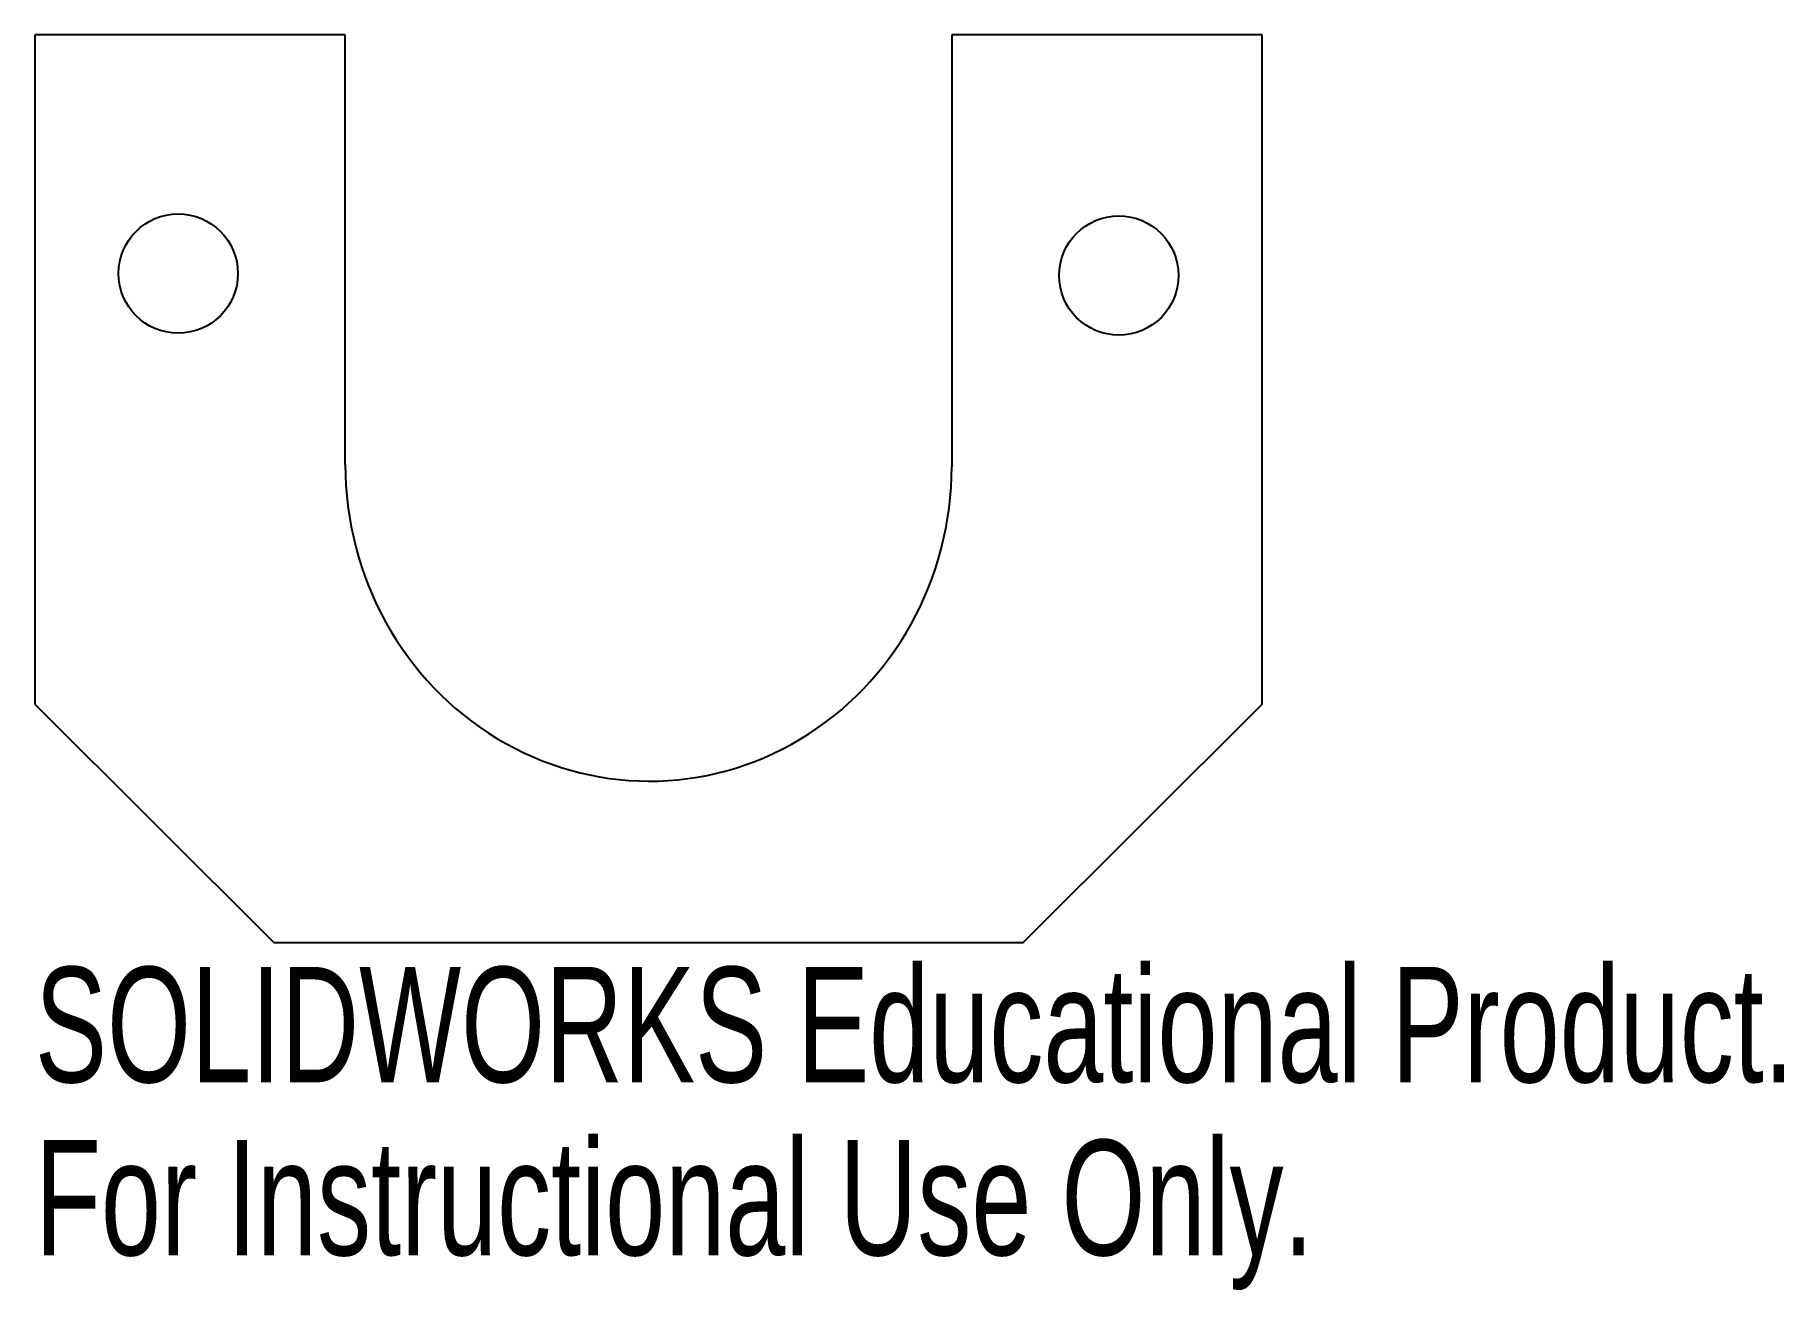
# Model space of a CAD drawing. Header units: millimetres. Extents: x -366.5 to -293.2, y 243.9 to 296.5.
import ezdxf

# ---------------------------------------------------------------- set-up
doc = ezdxf.new("R2010")
doc.units = ezdxf.units.MM
doc.styles.add('SLDTEXTSTYLE0', font='TXT', dxfattribs={"width": 0.7})

msp = doc.modelspace()

# ---------------------------------------------------------------- linework, layer by layer
at = {"color": 7, "linetype": 'Continuous', "lineweight": 25}
for p, q in [((-353.471, 296.516), (-366.471, 296.516)), ((-366.471, 296.516), (-366.471, 268.475)), ((-353.471, 278.516), (-353.471, 296.516)), ((-315.069, 296.516), (-328.069, 296.516)), ((-328.069, 296.516), (-328.069, 278.434)), ((-315.069, 268.475), (-315.069, 296.516)), ((-366.471, 268.475), (-356.471, 258.475)), ((-325.069, 258.475), (-315.069, 268.475)), ((-356.471, 258.475), (-325.069, 258.475))]:
    msp.add_line(p, q, dxfattribs=at)
for centre in [(-360.471, 286.516), (-321.069, 286.434)]:
    msp.add_circle(centre, 2.5, dxfattribs=at)
msp.add_ellipse((-340.77, 278.475), major_axis=(0.497, -13.224), ratio=0.959731, start_param=4.673224, end_param=7.814817, dxfattribs=at)

# ---------------------------------------------------------------- texts
at = {"color": 7, "linetype": 'Continuous', "char_height": 4.83362, "attachment_point": 1, "style": 'SLDTEXTSTYLE0'}
for s, insert in [('SOLIDWORKS Educational Product.', (-366.471, 257.455)), ('For Instructional Use Only.', (-366.471, 250.205))]:
    msp.add_mtext(s, dxfattribs=dict(at, insert=insert))

doc.saveas('drawing.dxf')
